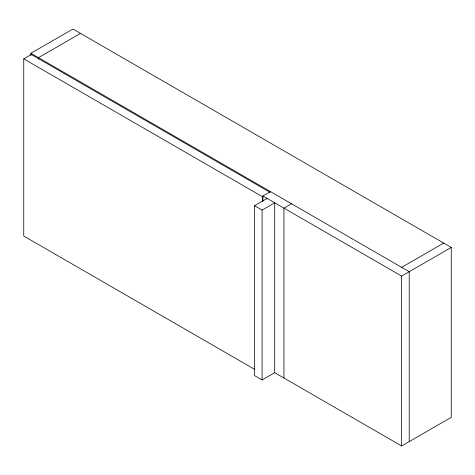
<?xml version="1.0" encoding="UTF-8"?>
<svg xmlns="http://www.w3.org/2000/svg" width="475" height="475" viewBox="0 0 475 475"><rect width="100%" height="100%" fill="white"/><g stroke="black" fill="none" stroke-linecap="round" stroke-linejoin="round"><path stroke-width="0.71" d="M30.899 55.522L30.899 53.295L72.93 29.028L451.25 247.451L451.25 417.335L401.648 445.972L274.396 372.501M254.808 369.443L23.75 236.045L23.75 58.882L31.314 54.512L270.079 192.357M80.501 33.398L38.463 57.665L38.463 59.149M262.93 201.192L262.93 195.997L270.501 191.633M254.523 205.705L262.093 210.075L274.698 202.795L274.698 372.679L262.093 379.958L254.523 375.588L254.523 205.705L267.134 198.425M291.513 203.763L283.949 208.133L283.949 378.017M401.648 267.348L443.686 243.081M262.93 195.997L401.648 276.088L451.25 247.451M30.899 53.295L409.213 271.718L409.213 441.602M23.75 58.882L262.509 196.727L262.509 201.174M401.648 276.088L401.648 445.972M262.093 210.075L262.093 379.958"/></g></svg>
